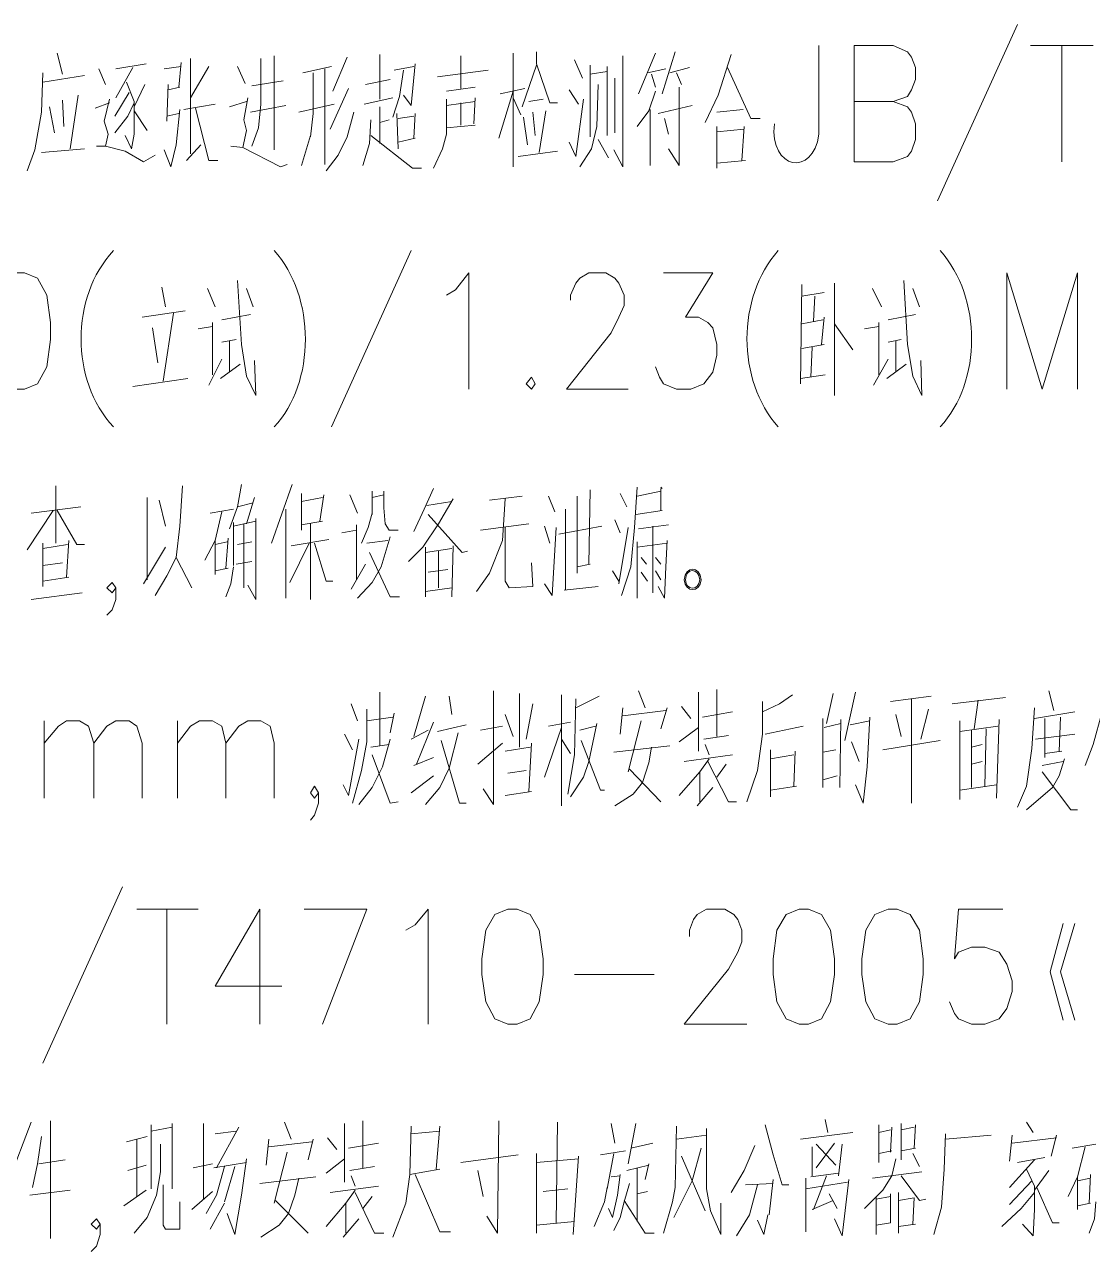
# Model space of a CAD drawing. Header units: millimetres. Extents: x 0 to 1648, y 27 to 2331.
# Drawn here: x 964.1 to 1111.2, y 1837.9 to 2006.9 of the extents above; entities that cross this region are included whole.
import ezdxf

# ---------------------------------------------------------------- set-up
doc = ezdxf.new("R2010")
doc.units = ezdxf.units.MM
doc.layers.add('1', color=7, linetype='Continuous')

msp = doc.modelspace()

# ---------------------------------------------------------------- linework, layer by layer
at = {"layer": '1', "color": 0, "lineweight": 5}
for points in [[(1100.88, 2006.871732), (1089.9, 1982.571732)], [(968.58, 2002.911732), (969.3, 2000.031732)], [(1031.4, 2002.911732), (1031.4, 1987.251732)], [(1034.64, 2003.091732), (1034.64, 2001.471732)], [(1051.02, 2002.911732), (1048.68, 1997.331732)], [(1051.92, 1997.331732), (1053.72, 2003.091732)], [(1078.38, 1987.971732), (1078.38, 2003.991732), (1083.78, 2003.991732), (1085.76, 2003.091732), (1086.3, 2002.371732), (1086.84, 2000.931732), (1086.84, 1999.311732), (1086.3, 1997.871732), (1085.76, 1996.971732), (1083.78, 1996.251732), (1078.38, 1996.251732)], [(1102.68, 2003.991732), (1111.32, 2003.991732)], [(1107, 2003.991732), (1107, 1987.971732)], [(976.68, 2000.751732), (980.82, 2001.471732)], [(985.32, 1998.231732), (985.68, 2001.651732)], [(986.94, 2002.191732), (986.94, 1989.051732)], [(996.66, 2002.191732), (996.66, 1995.891732), (996.3, 1992.651732), (995.4, 1990.131732)], [(998.46, 1989.591732), (998.46, 2002.551732)], [(1008.54, 2002.371732), (1006.56, 1997.691732)], [(1013.04, 2002.731732), (1013.04, 1996.611732)], [(1017.9, 2001.471732), (1017.36, 1995.711732), (1016.28, 1997.151732)], [(1024.2, 2002.551732), (1024.2, 1998.051732)], [(1034.64, 2001.291732), (1032.66, 1995.531732)], [(1034.64, 2001.471732), (1036.44, 1996.071732), (1037.52, 1996.071732)], [(1039.86, 2002.011732), (1040.94, 1999.491732)], [(1042.02, 1991.391732), (1042.02, 2001.291732)], [(1046.52, 2002.551732), (1046.52, 1987.251732), (1045.26, 1989.591732)], [(1061.46, 2002.731732), (1059.66, 1997.151732)], [(966.6, 2000.211732), (966.42, 1994.811732), (965.52, 1989.591732), (964.44, 1986.711732)], [(966.6, 1998.951732), (972.36, 1999.851732)], [(974.34, 2000.751732), (975.24, 1998.591732)], [(979.02, 2000.931732), (976.68, 1996.791732)], [(985.68, 2001.111732), (983.34, 2000.751732)], [(989.46, 2001.111732), (986.94, 1996.791732)], [(993.42, 2001.111732), (994.5, 1998.771732)], [(1002.42, 2000.211732), (1006.38, 2001.111732)], [(1003.86, 2000.211732), (1003.86, 1994.451732)], [(1005.48, 2000.751732), (1005.48, 1987.611732)], [(1016.28, 2000.571732), (1015.74, 1996.971732), (1014.84, 1994.091732)], [(1015.02, 2000.571732), (1017.72, 2001.111732)], [(1020.96, 1999.671732), (1027.98, 2000.571732)], [(1042.02, 2000.031732), (1044.36, 2000.391732)], [(1044.36, 2001.111732), (1044.36, 1991.571732)], [(1049.94, 2000.211732), (1052.46, 2000.751732)], [(1050.48, 2000.031732), (1051.02, 1998.231732)], [(1053, 2000.211732), (1055.7, 2000.931732)], [(1053.9, 2000.211732), (1054.62, 1998.591732)], [(1060.92, 2000.931732), (1064.16, 1993.911732)], [(978.12, 1998.951732), (979.2, 1996.251732), (979.2, 1991.751732), (978.84, 1989.771732), (977.94, 1991.571732)], [(980.64, 1998.591732), (979.2, 1995.531732)], [(983.88, 1998.591732), (983.7, 1993.551732)], [(983.88, 1997.871732), (985.5, 1998.231732)], [(995.4, 1998.411732), (999.72, 1999.131732)], [(1008.72, 1998.051732), (1006.2, 1992.471732)], [(1011.06, 1998.591732), (1014.48, 1999.311732)], [(1022.22, 1997.691732), (1026.18, 1998.231732)], [(1024.2, 1998.591732), (1024.2, 1998.051732)], [(1029.6, 1997.331732), (1033.02, 1998.051732)], [(1039.14, 1997.871732), (1040.4, 1995.891732)], [(1043.1, 1998.591732), (1042.92, 1992.831732)], [(1045.44, 1991.931732), (1045.44, 1999.491732)], [(1054.26, 1998.231732), (1054.26, 1987.431732), (1052.82, 1989.771732)], [(969.3, 1996.431732), (969.48, 1992.831732)], [(970.38, 1989.771732), (971.46, 1997.151732)], [(975.78, 1996.611732), (975.06, 1993.551732), (975.6, 1991.751732), (975.24, 1990.131732)], [(978.48, 1997.511732), (976.5, 1994.271732)], [(992.34, 1995.531732), (994.68, 1996.251732)], [(994.86, 1996.791732), (994.32, 1993.731732), (994.68, 1992.291732), (994.14, 1989.951732), (992.52, 1990.131732)], [(1014.84, 1996.791732), (1010.88, 1995.891732)], [(1022.22, 1996.611732), (1022.22, 1991.751732), (1021.68, 1989.771732), (1020.42, 1987.071732)], [(1022.22, 1995.711732), (1026.18, 1996.251732)], [(1026.18, 1996.791732), (1026, 1993.191732)], [(1031.4, 1997.691732), (1029.42, 1991.211732)], [(1031.4, 1996.791732), (1032.48, 1994.451732)], [(1033.56, 1996.251732), (1035.54, 1996.611732)], [(1041.12, 1996.611732), (1040.04, 1988.691732), (1039.14, 1990.671732)], [(1051.02, 1997.691732), (1050.12, 1994.991732), (1048.5, 1992.831732)], [(1059.66, 1997.151732), (1057.86, 1993.371732)], [(1083.78, 1996.251732), (1085.76, 1995.531732), (1086.3, 1994.811732), (1086.84, 1993.191732), (1086.84, 1991.031732), (1086.3, 1989.411732), (1085.76, 1988.691732), (1083.78, 1987.971732), (1078.38, 1987.971732)], [(967.5, 1995.531732), (968.22, 1991.931732)], [(973.8, 1995.351732), (975.78, 1996.071732)], [(979.2, 1996.071732), (978.3, 1994.271732), (976.5, 1991.931732)], [(979.2, 1994.991732), (981, 1992.291732)], [(985.5, 1995.171732), (984.96, 1990.311732), (984.24, 1987.251732), (983.34, 1989.591732)], [(983.7, 1994.271732), (985.32, 1994.631732)], [(986.04, 1995.171732), (990.36, 1995.891732)], [(987.66, 1995.351732), (989.46, 1988.151732), (990.72, 1988.151732)], [(995.22, 1994.811732), (1000.08, 1995.711732)], [(1001.88, 1994.811732), (1006.74, 1995.891732)], [(1003.5, 1991.391732), (1003.86, 1994.631732)], [(1009.44, 1994.811732), (1008.54, 1991.391732), (1007.28, 1988.871732), (1005.66, 1986.711732)], [(1013.04, 1995.531732), (1013.04, 1990.491732)], [(1015.38, 1994.631732), (1015.56, 1989.771732)], [(1017.72, 1991.211732), (1017.9, 1994.631732)], [(1024.2, 1996.071732), (1024.2, 1993.011732)], [(1034.1, 1994.811732), (1034.46, 1991.571732)], [(1035.9, 1994.991732), (1035, 1989.231732)], [(1050.3, 1995.171732), (1050.3, 1987.431732)], [(1051.38, 1994.631732), (1056.06, 1995.711732)], [(1059.48, 1994.811732), (1063.08, 1995.171732)], [(1011.78, 1993.731732), (1011.6, 1990.491732), (1010.7, 1987.431732)], [(1013.04, 1993.371732), (1014.3, 1993.731732)], [(1017.72, 1994.271732), (1015.56, 1993.911732)], [(1026.18, 1993.011732), (1022.22, 1992.651732)], [(1032.84, 1994.091732), (1033.38, 1990.311732)], [(1040.58, 1987.251732), (1042.2, 1989.771732), (1042.92, 1992.831732)], [(1052.28, 1993.911732), (1052.82, 1991.751732)], [(1059.48, 1992.831732), (1059.48, 1987.071732)], [(1063.26, 1992.831732), (1062.9, 1988.151732)], [(1064.16, 1993.911732), (1065.42, 1993.911732)], [(1003.5, 1991.571732), (1002.24, 1987.431732)], [(1011.78, 1991.571732), (1017.54, 1987.071732), (1018.8, 1987.071732)], [(1015.56, 1990.671732), (1017.9, 1991.211732)], [(1059.48, 1992.111732), (1063.26, 1992.471732)], [(966.42, 1989.231732), (972.36, 1989.771732)], [(973.98, 1990.131732), (975.24, 1990.131732), (977.94, 1989.411732), (980.46, 1987.971732), (982.08, 1988.871732)], [(986.4, 1988.151732), (988.38, 1990.311732)], [(994.14, 1989.951732), (999.36, 1987.251732)], [(1032.12, 1988.691732), (1037.52, 1989.411732)], [(1044.54, 1988.511732), (1043.1, 1991.031732)], [(1059.48, 1987.791732), (1063.44, 1988.151732)], [(1059.48, 1988.151732), (1059.48, 1987.791732)], [(999.36, 1987.251732), (1000.26, 1987.611732)], [(1017.36, 1975.731732), (1006.38, 1951.431732)], [(962.82, 1972.671732), (961.02, 1971.951732), (959.76, 1969.611732), (959.22, 1965.831732), (959.22, 1963.491732), (959.76, 1959.711732), (961.02, 1957.371732), (962.82, 1956.651732), (964.08, 1956.651732), (965.88, 1957.371732), (967.14, 1959.711732), (967.68, 1963.491732), (967.68, 1965.831732), (967.14, 1969.611732), (965.88, 1971.951732), (964.08, 1972.671732), (962.82, 1972.671732)], [(1022.22, 1969.611732), (1023.48, 1970.331732), (1025.28, 1972.671732), (1025.28, 1956.651732)], [(1039.32, 1968.891732), (1039.32, 1969.611732), (1040.04, 1971.231732), (1040.58, 1971.951732), (1041.84, 1972.671732), (1044.18, 1972.671732), (1045.44, 1971.951732), (1045.98, 1971.231732), (1046.7, 1969.611732), (1046.7, 1968.171732), (1045.98, 1966.551732), (1044.9, 1964.391732), (1038.78, 1956.651732), (1047.24, 1956.651732)], [(1052.1, 1972.671732), (1058.94, 1972.671732), (1055.16, 1966.551732), (1056.96, 1966.551732), (1058.22, 1965.831732), (1058.94, 1965.111732), (1059.48, 1962.771732), (1059.48, 1961.331732), (1058.94, 1958.991732), (1057.68, 1957.371732), (1055.88, 1956.651732), (1053.9, 1956.651732), (1052.1, 1957.371732), (1051.56, 1958.271732), (1051.02, 1959.711732)], [(1099.44, 1956.651732), (1099.44, 1972.671732), (1104.3, 1956.651732), (1109.16, 1972.671732), (1109.16, 1956.651732)], [(993.42, 1971.591732), (993.96, 1962.771732), (994.68, 1958.451732), (995.94, 1955.751732), (995.76, 1960.611732)], [(1071.18, 1971.051732), (1071, 1957.371732)], [(1075.68, 1971.231732), (1075.68, 1955.751732)], [(1085.22, 1971.591732), (1085.76, 1962.771732), (1086.48, 1958.451732), (1087.74, 1955.751732), (1087.56, 1960.611732)], [(982.98, 1970.691732), (983.52, 1967.991732)], [(989.28, 1970.511732), (990.36, 1967.991732)], [(994.68, 1970.511732), (995.58, 1967.991732)], [(1071.18, 1969.431732), (1074.24, 1969.971732)], [(1072.98, 1969.431732), (1072.8, 1966.011732)], [(1080.9, 1970.511732), (1082.16, 1967.991732)], [(1086.48, 1970.511732), (1087.38, 1967.991732)], [(980.28, 1966.551732), (986.22, 1967.451732)], [(984.6, 1967.091732), (983.16, 1957.731732)], [(990, 1958.631732), (990, 1965.831732)], [(991.26, 1966.191732), (995.22, 1966.911732)], [(1071.18, 1965.651732), (1074.06, 1966.191732)], [(1074.24, 1966.551732), (1073.88, 1962.771732)], [(1081.8, 1958.631732), (1081.8, 1965.831732)], [(1083.06, 1966.191732), (1086.84, 1966.911732)], [(981.72, 1965.111732), (982.44, 1960.251732)], [(990, 1965.291732), (988.02, 1964.931732)], [(1075.68, 1965.651732), (1078.2, 1962.051732)], [(1081.8, 1965.291732), (1079.82, 1964.931732)], [(991.26, 1963.131732), (993.24, 1963.491732)], [(992.34, 1963.311732), (992.34, 1958.991732)], [(1074.24, 1962.771732), (1071.18, 1962.231732)], [(1072.62, 1962.411732), (1072.44, 1958.271732)], [(1083.06, 1963.131732), (1084.86, 1963.491732)], [(1084.14, 1963.311732), (1084.14, 1958.991732)], [(991.26, 1960.791732), (989.46, 1957.191732)], [(1083.06, 1960.791732), (1081.08, 1957.191732)], [(991.08, 1958.091732), (993.78, 1960.071732)], [(1082.88, 1958.091732), (1085.58, 1960.071732)], [(979.02, 1957.011732), (986.58, 1958.091732)], [(1033.92, 1958.271732), (1033.2, 1957.371732), (1033.92, 1956.651732), (1034.46, 1957.371732), (1033.92, 1958.271732)], [(1071, 1958.091732), (1074.42, 1958.631732)], [(968.4, 1943.331732), (968.4, 1935.411732)], [(985.86, 1943.331732), (985.5, 1937.751732), (984.96, 1933.431732), (987.12, 1929.291732)], [(993.96, 1943.511732), (993.42, 1940.451732), (992.34, 1937.391732)], [(1000.98, 1943.511732), (998.1, 1935.411732)], [(1002.24, 1942.251732), (1002.24, 1937.211732)], [(1005.3, 1942.071732), (1004.76, 1938.471732)], [(1008.9, 1942.071732), (1009.98, 1939.551732)], [(1011.96, 1942.611732), (1011.96, 1939.371732)], [(1011.96, 1941.711732), (1013.58, 1942.071732)], [(1013.58, 1942.611732), (1013.58, 1940.271732), (1013.76, 1938.111732), (1014.3, 1937.211732), (1015.56, 1937.211732)], [(1020.42, 1942.971732), (1019.16, 1940.091732)], [(1042.02, 1942.791732), (1041.84, 1932.531732)], [(1046.16, 1942.251732), (1047.06, 1940.451732)], [(1046.34, 1928.211732), (1047.6, 1932.171732), (1048.14, 1937.571732), (1048.5, 1943.151732)], [(1048.5, 1941.891732), (1051.74, 1942.611732)], [(1051.74, 1943.151732), (1051.92, 1942.971732)], [(1051.74, 1942.971732), (1051.74, 1939.911732)], [(964.98, 1939.551732), (971.82, 1940.451732)], [(981, 1941.711732), (981, 1930.371732)], [(982.62, 1941.351732), (983.52, 1937.751732)], [(993.42, 1940.451732), (995.58, 1940.991732)], [(995.76, 1941.711732), (994.68, 1938.111732)], [(1002.24, 1941.171732), (1005.12, 1941.711732)], [(1023.12, 1941.531732), (1021.14, 1938.111732), (1018.98, 1934.871732), (1017, 1932.891732)], [(1019.52, 1940.631732), (1022.94, 1941.171732)], [(1028.16, 1941.351732), (1032.66, 1941.891732)], [(1029.96, 1935.771732), (1030.32, 1941.531732)], [(1036.26, 1941.891732), (1037.16, 1939.731732)], [(1040.22, 1941.891732), (1040.22, 1931.271732)], [(968.04, 1939.911732), (964.44, 1934.511732)], [(968.58, 1939.911732), (971.28, 1935.231732), (972.36, 1935.231732)], [(992.88, 1940.091732), (989.64, 1939.551732)], [(991.26, 1939.731732), (990.36, 1935.771732)], [(995.94, 1938.831732), (995.94, 1927.671732), (994.86, 1929.651732)], [(1000.08, 1940.091732), (1000.08, 1927.851732)], [(1011.96, 1939.551732), (1011.42, 1937.571732), (1010.52, 1935.411732)], [(1019.16, 1940.091732), (1017.72, 1937.031732)], [(1019.7, 1939.371732), (1024.38, 1934.151732), (1025.1, 1934.331732)], [(1038.6, 1940.091732), (1038.6, 1928.931732)], [(1051.92, 1939.911732), (1048.32, 1939.371732)], [(992.88, 1937.751732), (995.94, 1938.471732)], [(992.88, 1938.291732), (992.88, 1932.351732)], [(994.32, 1938.111732), (994.32, 1929.291732)], [(1002.24, 1937.931732), (1005.12, 1938.471732)], [(1003.5, 1938.111732), (1003.5, 1927.671732)], [(1009.8, 1937.211732), (1007.82, 1936.851732)], [(1009.8, 1930.371732), (1009.8, 1937.931732)], [(1026.9, 1937.211732), (1033.56, 1938.111732)], [(1030.32, 1930.191732), (1030.32, 1937.571732)], [(1035.72, 1937.751732), (1036.44, 1935.411732)], [(1035.72, 1929.831732), (1036.8, 1928.211732), (1037.34, 1937.571732)], [(1037.7, 1936.671732), (1043.64, 1937.751732)], [(1045.44, 1938.651732), (1046.16, 1936.851732)], [(1047.24, 1937.571732), (1045.98, 1929.831732)], [(1048.68, 1937.391732), (1052.82, 1937.931732)], [(1050.66, 1937.751732), (1050.66, 1928.571732)], [(966.6, 1935.411732), (966.6, 1929.471732)], [(970.2, 1935.771732), (969.84, 1930.731732)], [(990.36, 1935.771732), (988.92, 1933.071732)], [(990.36, 1935.771732), (990.36, 1931.091732)], [(990.36, 1935.231732), (991.98, 1935.591732)], [(992.16, 1936.131732), (991.8, 1931.991732)], [(995.4, 1935.591732), (993.42, 1935.231732)], [(1000.62, 1930.011732), (1003.32, 1935.411732)], [(1006.02, 1935.951732), (1000.8, 1935.051732)], [(1004.04, 1935.411732), (1005.66, 1930.191732), (1006.56, 1930.191732)], [(1011.24, 1935.411732), (1014.12, 1935.771732)], [(1014.48, 1936.311732), (1013.22, 1932.171732)], [(1029.96, 1935.771732), (1028.16, 1931.271732)], [(1048.5, 1935.591732), (1048.5, 1927.851732)], [(1048.5, 1934.871732), (1052.64, 1935.411732)], [(1052.64, 1935.771732), (1052.46, 1932.171732), (1052.28, 1927.851732), (1051.38, 1929.471732)], [(966.6, 1934.691732), (970.02, 1935.231732)], [(980.46, 1929.831732), (983.52, 1934.871732)], [(1011.6, 1934.151732), (1014.48, 1928.031732), (1015.74, 1928.031732)], [(1019.34, 1934.871732), (1019.34, 1928.031732)], [(1019.34, 1934.151732), (1022.94, 1934.691732)], [(1021.14, 1934.331732), (1021.14, 1929.291732)], [(1023.12, 1935.051732), (1022.94, 1928.031732)], [(966.6, 1932.351732), (969.3, 1932.711732)], [(984.96, 1933.431732), (983.7, 1930.911732), (982.08, 1928.211732)], [(992.16, 1931.991732), (990.36, 1931.631732)], [(992.88, 1932.171732), (992.52, 1929.831732), (991.8, 1928.031732)], [(993.24, 1932.531732), (995.4, 1932.891732)], [(1011.06, 1932.531732), (1009.08, 1929.111732)], [(1009.98, 1927.851732), (1011.96, 1930.011732), (1013.22, 1932.171732)], [(1030.32, 1930.191732), (1030.86, 1929.291732), (1034.1, 1929.471732), (1033.92, 1932.711732)], [(1042.02, 1932.531732), (1040.22, 1932.171732)], [(1049.76, 1932.531732), (1049.04, 1933.431732)], [(1051.02, 1933.431732), (1051.74, 1932.531732)], [(970.2, 1930.731732), (966.6, 1930.191732)], [(1019.7, 1931.451732), (1022.4, 1931.811732)], [(1028.16, 1931.271732), (1026.36, 1928.751732)], [(1045.98, 1930.191732), (1045.08, 1931.631732)], [(1049.94, 1930.191732), (1049.04, 1931.451732)], [(1051.74, 1930.371732), (1051.02, 1931.631732)], [(964.98, 1927.671732), (972, 1928.571732)], [(976.68, 1929.291732), (976.14, 1928.571732), (975.42, 1929.291732), (976.14, 1930.011732), (976.68, 1929.291732), (976.68, 1927.671732), (976.14, 1926.231732), (975.42, 1925.511732)], [(1022.94, 1929.291732), (1019.34, 1928.751732)], [(1038.42, 1928.931732), (1043.1, 1929.471732)], [(1028.7, 1915.071732), (1028.7, 1899.411732), (1027.26, 1901.571732)], [(1048.68, 1915.071732), (1049.58, 1912.731732)], [(1059.48, 1915.251732), (1059.48, 1908.771732)], [(1105.2, 1915.071732), (1105.92, 1912.371732)], [(1013.04, 1907.511732), (1013.04, 1914.891732)], [(1019.34, 1914.351732), (1017.72, 1908.771732)], [(1022.58, 1914.351732), (1022.94, 1911.831732)], [(1032.3, 1914.711732), (1032.3, 1907.331732)], [(1038.06, 1914.531732), (1038.06, 1899.231732)], [(1040.04, 1913.991732), (1039.86, 1906.251732), (1038.96, 1900.851732)], [(1040.04, 1912.731732), (1043.28, 1914.351732)], [(1056.96, 1914.891732), (1056.96, 1906.791732)], [(1065.78, 1913.631732), (1065.78, 1909.131732), (1065.06, 1904.091732), (1063.62, 1899.771732)], [(1069.92, 1914.531732), (1068.12, 1913.271732), (1065.78, 1912.191732)], [(1075.5, 1914.711732), (1074.6, 1910.571732)], [(1078.56, 1914.891732), (1077.12, 1908.231732)], [(1083.42, 1913.631732), (1089, 1914.351732)], [(1086.3, 1913.991732), (1086.3, 1899.591732)], [(1099.26, 1914.171732), (1091.88, 1913.271732)], [(1094.94, 1909.851732), (1095.48, 1913.811732)], [(1009.08, 1913.271732), (1009.98, 1910.931732)], [(1011.24, 1908.051732), (1011.24, 1912.551732)], [(1015.02, 1912.011732), (1014.48, 1909.311732)], [(1030.32, 1911.831732), (1031.4, 1908.771732)], [(1033.2, 1908.411732), (1034.1, 1913.271732)], [(1046.52, 1912.731732), (1046.16, 1909.131732)], [(1046.52, 1911.651732), (1052.46, 1912.371732)], [(1052.64, 1912.731732), (1051.74, 1909.851732)], [(1054.62, 1912.911732), (1055.88, 1911.291732)], [(1057.5, 1911.471732), (1061.64, 1912.191732)], [(1084.14, 1911.831732), (1084.86, 1908.771732)], [(1087.56, 1908.411732), (1088.64, 1912.551732)], [(1103.22, 1912.731732), (1102.86, 1907.151732), (1102.14, 1901.931732), (1100.88, 1899.051732)], [(1103.22, 1911.291732), (1108.8, 1912.191732)], [(1112.58, 1912.191732), (1111.32, 1907.691732), (1110.24, 1904.811732)], [(966.78, 1910.931732), (966.78, 1900.311732)], [(966.78, 1907.871732), (968.76, 1910.211732), (969.84, 1910.931732), (971.64, 1910.931732), (972.9, 1910.211732), (973.62, 1907.871732), (973.62, 1900.311732)], [(973.62, 1907.871732), (975.42, 1910.211732), (976.68, 1910.931732), (978.48, 1910.931732), (979.56, 1910.211732), (980.28, 1907.871732), (980.28, 1900.311732)], [(985.14, 1910.931732), (985.14, 1900.311732)], [(985.14, 1907.871732), (986.94, 1910.211732), (988.2, 1910.931732), (990, 1910.931732), (991.26, 1910.211732), (991.8, 1907.871732), (991.8, 1900.311732)], [(991.8, 1907.871732), (993.6, 1910.211732), (994.86, 1910.931732), (996.66, 1910.931732), (997.92, 1910.211732), (998.46, 1907.871732), (998.46, 1900.311732)], [(1011.24, 1910.931732), (1014.84, 1911.471732)], [(1020.42, 1910.751732), (1018.08, 1904.991732)], [(1020.96, 1909.491732), (1024.92, 1910.391732)], [(1026.9, 1909.671732), (1029.96, 1910.211732)], [(1038.06, 1910.031732), (1035.72, 1903.191732)], [(1039.32, 1910.751732), (1036.26, 1910.211732)], [(1042.92, 1910.571732), (1041.84, 1905.351732), (1041.12, 1903.191732), (1039.32, 1900.491732)], [(1040.58, 1909.671732), (1042.74, 1910.211732)], [(1049.04, 1910.931732), (1047.24, 1903.911732)], [(1054.26, 1908.051732), (1056.96, 1910.031732)], [(1066.14, 1909.131732), (1071.36, 1910.211732)], [(1074.06, 1911.291732), (1074.06, 1901.751732)], [(1076.58, 1910.571732), (1074.24, 1910.031732)], [(1076.4, 1901.751732), (1076.58, 1911.111732)], [(1077.84, 1910.391732), (1080.54, 1910.931732)], [(1079.64, 1899.591732), (1080.18, 1904.631732), (1080.54, 1911.471732)], [(1092.96, 1910.931732), (1092.96, 1900.131732)], [(1098.18, 1910.211732), (1092.96, 1909.491732)], [(1098, 1900.311732), (1098.36, 1911.111732)], [(1104.66, 1911.291732), (1104.66, 1905.891732)], [(1106.64, 1906.791732), (1106.82, 1911.471732)], [(1010.16, 1908.411732), (1008.72, 1900.671732), (1008, 1902.111732)], [(1008.18, 1909.131732), (1009.26, 1906.971732)], [(1014.48, 1908.411732), (1013.4, 1904.631732), (1011.96, 1901.751732), (1010.16, 1899.411732)], [(1017.36, 1908.411732), (1019.7, 1909.671732)], [(1023.84, 1909.311732), (1022.58, 1904.451732), (1021.32, 1901.751732), (1019.34, 1899.411732)], [(1038.06, 1908.411732), (1039.32, 1906.431732)], [(1057.68, 1908.411732), (1061.1, 1908.951732)], [(1094.58, 1909.671732), (1094.58, 1901.751732)], [(1096.56, 1909.851732), (1096.38, 1901.931732)], [(1103.4, 1908.411732), (1108.8, 1909.131732)], [(1011.24, 1908.051732), (1010.52, 1904.091732), (1009.26, 1899.591732)], [(1011.78, 1907.331732), (1014.3, 1907.691732)], [(1021.5, 1908.231732), (1024.02, 1899.591732), (1024.92, 1899.591732)], [(1026.54, 1904.991732), (1029.96, 1907.871732)], [(1030.32, 1906.791732), (1033.74, 1907.331732)], [(1033.92, 1907.871732), (1033.56, 1901.211732)], [(1040.76, 1908.231732), (1043.46, 1901.391732), (1044, 1901.391732)], [(1053, 1907.511732), (1045.26, 1906.611732)], [(1050.48, 1907.331732), (1050.12, 1905.171732), (1049.22, 1902.471732)], [(1057.86, 1907.691732), (1058.4, 1906.251732)], [(1066.86, 1906.971732), (1066.86, 1900.491732)], [(1070.28, 1906.791732), (1070.1, 1901.931732)], [(1074.06, 1906.611732), (1075.86, 1906.971732)], [(1078.02, 1908.051732), (1079.1, 1905.351732)], [(1090.26, 1908.231732), (1082.34, 1906.971732)], [(1096.02, 1907.691732), (1094.58, 1907.331732)], [(1104.66, 1906.431732), (1107, 1906.791732)], [(1011.96, 1906.251732), (1014.48, 1899.591732), (1015.56, 1899.771732)], [(1017.72, 1904.811732), (1020.42, 1905.891732)], [(1058.4, 1905.711732), (1057.14, 1903.911732), (1054.26, 1900.671732)], [(1054.98, 1905.351732), (1061.64, 1906.251732)], [(1058.22, 1905.351732), (1061.1, 1899.771732), (1062.18, 1899.771732)], [(1060.74, 1904.991732), (1059.48, 1903.191732)], [(1066.86, 1905.711732), (1070.1, 1906.251732)], [(1094.58, 1904.991732), (1096.02, 1905.351732)], [(1102.14, 1898.691732), (1105.74, 1901.751732), (1106.64, 1903.371732), (1107.36, 1905.711732)], [(1104.3, 1904.811732), (1107.18, 1905.351732)], [(1017.36, 1901.031732), (1020.42, 1903.371732)], [(1033.2, 1904.091732), (1030.68, 1903.731732)], [(1047.42, 1904.271732), (1051.74, 1899.771732)], [(1057.14, 1903.911732), (1057.14, 1899.771732)], [(1074.06, 1902.831732), (1076.04, 1903.371732)], [(1104.3, 1903.911732), (1108.26, 1898.691732), (1109.16, 1898.691732)], [(1004.58, 1901.031732), (1004.04, 1900.311732), (1003.5, 1901.031732), (1004.04, 1901.931732), (1004.58, 1901.031732), (1004.58, 1899.591732), (1004.04, 1897.971732), (1003.5, 1897.251732)], [(1049.22, 1902.471732), (1047.96, 1900.851732), (1045.44, 1899.231732)], [(1056.78, 1899.231732), (1058.94, 1901.751732)], [(1066.86, 1901.391732), (1070.46, 1901.931732)], [(1079.64, 1899.591732), (1078.56, 1902.111732)], [(1092.96, 1901.391732), (1098, 1902.111732)], [(1033.92, 1901.211732), (1030.32, 1900.671732)], [(977.58, 1888.071732), (966.6, 1863.771732)], [(979.56, 1885.011732), (988.02, 1885.011732)], [(983.7, 1885.011732), (983.7, 1869.171732)], [(996.48, 1885.011732), (990.36, 1874.391732), (999.54, 1874.391732)], [(996.48, 1885.011732), (996.48, 1869.171732)], [(1005.12, 1869.171732), (1011.24, 1885.011732), (1002.6, 1885.011732)], [(1016.64, 1882.131732), (1017.9, 1882.851732), (1019.7, 1885.011732), (1019.7, 1869.171732)], [(1030.68, 1885.011732), (1028.88, 1884.291732), (1027.62, 1882.131732), (1027.08, 1878.171732), (1027.08, 1876.011732), (1027.62, 1872.231732), (1028.88, 1869.891732), (1030.68, 1869.171732), (1031.94, 1869.171732), (1033.74, 1869.891732), (1035, 1872.231732), (1035.54, 1876.011732), (1035.54, 1878.171732), (1035, 1882.131732), (1033.74, 1884.291732), (1031.94, 1885.011732), (1030.68, 1885.011732)], [(1055.7, 1881.231732), (1055.7, 1882.131732), (1056.24, 1883.571732), (1056.78, 1884.291732), (1058.04, 1885.011732), (1060.56, 1885.011732), (1061.82, 1884.291732), (1062.36, 1883.571732), (1062.9, 1882.131732), (1062.9, 1880.511732), (1062.36, 1879.071732), (1061.1, 1876.731732), (1054.98, 1869.171732), (1063.62, 1869.171732)], [(1070.82, 1885.011732), (1069.02, 1884.291732), (1067.76, 1882.131732), (1067.22, 1878.171732), (1067.22, 1876.011732), (1067.76, 1872.231732), (1069.02, 1869.891732), (1070.82, 1869.171732), (1072.08, 1869.171732), (1073.88, 1869.891732), (1075.14, 1872.231732), (1075.68, 1876.011732), (1075.68, 1878.171732), (1075.14, 1882.131732), (1073.88, 1884.291732), (1072.08, 1885.011732), (1070.82, 1885.011732)], [(1083.06, 1885.011732), (1081.26, 1884.291732), (1080, 1882.131732), (1079.46, 1878.171732), (1079.46, 1876.011732), (1080, 1872.231732), (1081.26, 1869.891732), (1083.06, 1869.171732), (1084.32, 1869.171732), (1086.12, 1869.891732), (1087.38, 1872.231732), (1087.92, 1876.011732), (1087.92, 1878.171732), (1087.38, 1882.131732), (1086.12, 1884.291732), (1084.32, 1885.011732), (1083.06, 1885.011732)], [(1098.9, 1885.011732), (1092.78, 1885.011732), (1092.24, 1878.171732), (1092.78, 1879.071732), (1094.58, 1879.791732), (1096.38, 1879.791732), (1098.36, 1879.071732), (1099.44, 1877.451732), (1100.16, 1875.111732), (1100.16, 1873.671732), (1099.44, 1871.331732), (1098.36, 1869.891732), (1096.38, 1869.171732), (1094.58, 1869.171732), (1092.78, 1869.891732), (1092.24, 1870.611732), (1091.52, 1872.231732)], [(1107.18, 1869.711732), (1105.38, 1876.371732), (1107.18, 1883.031732)], [(1108.8, 1869.711732), (1106.82, 1876.371732), (1108.8, 1883.031732)], [(1039.86, 1876.011732), (1050.84, 1876.011732)], [(967.68, 1855.851732), (967.68, 1839.651732)], [(1010.7, 1855.851732), (1010.7, 1849.371732)], [(1029.42, 1855.851732), (1029.24, 1840.371732), (1027.8, 1842.711732)], [(1074.42, 1856.031732), (1074.78, 1854.231732)], [(964.98, 1855.671732), (961.92, 1847.571732)], [(981.54, 1855.311732), (981.54, 1846.491732)], [(984.42, 1854.951732), (981.54, 1854.411732)], [(984.42, 1846.491732), (984.42, 1855.491732)], [(988.74, 1855.491732), (988.74, 1845.051732)], [(990.36, 1854.051732), (993.24, 1854.411732)], [(993.6, 1854.951732), (990.54, 1849.371732)], [(999.9, 1855.671732), (1000.8, 1853.331732)], [(1008.18, 1855.491732), (1008.18, 1847.391732)], [(1017.36, 1855.131732), (1017.18, 1848.471732), (1016.64, 1844.511732), (1014.84, 1839.831732)], [(1021.32, 1854.411732), (1017.36, 1854.051732)], [(1020.78, 1849.191732), (1021.32, 1855.131732)], [(1037.52, 1855.671732), (1037.34, 1841.811732)], [(1044.9, 1855.491732), (1045.44, 1852.791732)], [(1048.32, 1855.491732), (1047.24, 1849.911732)], [(1053.9, 1855.131732), (1053.72, 1846.671732), (1053.36, 1844.691732), (1052.1, 1840.371732)], [(1058.04, 1854.771732), (1058.04, 1846.491732), (1058.58, 1843.431732), (1060.02, 1840.191732), (1060.02, 1844.511732)], [(1066.14, 1855.311732), (1067.22, 1851.171732)], [(1071, 1853.331732), (1078.2, 1854.231732)], [(1081.8, 1855.311732), (1081.8, 1850.091732)], [(1081.8, 1854.231732), (1083.42, 1854.591732)], [(1083.6, 1854.951732), (1083.42, 1851.531732)], [(1084.86, 1850.451732), (1084.86, 1855.491732)], [(1084.86, 1854.591732), (1086.66, 1854.951732)], [(1086.84, 1855.311732), (1086.66, 1852.071732)], [(1102.14, 1855.671732), (1103.04, 1854.231732)], [(966.42, 1853.691732), (965.88, 1849.911732), (965.16, 1846.671732)], [(978.12, 1852.971732), (981, 1853.691732)], [(982.8, 1852.611732), (982.8, 1848.831732), (982.26, 1845.591732), (981, 1842.531732), (979.2, 1840.371732)], [(979.56, 1845.411732), (979.56, 1853.331732)], [(997.74, 1853.331732), (997.38, 1849.731732)], [(997.74, 1852.251732), (1003.68, 1852.971732)], [(1003.86, 1853.331732), (1003.14, 1850.451732)], [(1005.84, 1853.511732), (1007.1, 1851.891732)], [(1008.72, 1852.071732), (1012.86, 1852.791732)], [(1047.6, 1852.071732), (1050.66, 1852.791732)], [(1053.9, 1853.331732), (1058.04, 1853.871732)], [(1075.68, 1852.791732), (1073.16, 1849.371732)], [(1073.16, 1852.611732), (1075.86, 1849.731732)], [(1076.22, 1848.291732), (1076.76, 1852.611732)], [(1090.98, 1854.051732), (1090.8, 1849.191732), (1090.44, 1843.971732), (1089.36, 1840.191732)], [(1090.98, 1853.331732), (1097.28, 1853.871732)], [(1100.16, 1853.871732), (1099.8, 1850.271732)], [(1100.16, 1852.791732), (1106.28, 1853.511732)], [(1106.28, 1853.871732), (1105.56, 1850.991732)], [(1111.68, 1852.611732), (1108.44, 1852.071732)], [(1000.26, 1851.531732), (998.46, 1844.511732)], [(1024.2, 1850.091732), (1032.12, 1851.171732)], [(1034.64, 1851.351732), (1034.64, 1840.371732)], [(1040.4, 1850.991732), (1039.68, 1840.191732)], [(1043.46, 1851.171732), (1046.88, 1851.711732)], [(1045.26, 1851.351732), (1044.36, 1846.491732)], [(1053.54, 1842.531732), (1056.06, 1847.571732), (1057.32, 1852.071732)], [(1054.62, 1850.991732), (1057.86, 1843.431732)], [(1064.7, 1852.431732), (1063.26, 1849.011732), (1061.46, 1845.951732)], [(1067.22, 1851.171732), (1068.48, 1847.031732), (1069.38, 1847.031732)], [(1072.62, 1852.251732), (1072.62, 1848.291732)], [(1083.6, 1851.711732), (1081.8, 1851.351732)], [(1084.86, 1851.711732), (1086.84, 1852.071732)], [(1086.48, 1851.351732), (1087.38, 1849.551732)], [(1100.88, 1850.091732), (1104.66, 1850.811732)], [(1110.24, 1852.251732), (1109.16, 1848.111732)], [(966.06, 1849.911732), (969.66, 1850.451732)], [(978.3, 1849.011732), (980.82, 1849.731732)], [(987.3, 1849.371732), (990, 1849.911732)], [(991.62, 1849.551732), (990.54, 1845.591732), (989.1, 1843.071732)], [(990.18, 1849.371732), (994.68, 1850.091732)], [(993.06, 1849.551732), (991.62, 1844.691732)], [(994.68, 1850.631732), (993.96, 1845.591732), (993.06, 1840.191732), (991.98, 1843.071732)], [(1005.66, 1848.651732), (1008.18, 1850.631732)], [(1008.9, 1849.011732), (1012.32, 1849.551732)], [(1017.18, 1848.471732), (1021.32, 1849.191732)], [(1034.64, 1850.091732), (1040.4, 1850.631732)], [(1047.06, 1849.011732), (1050.12, 1849.731732)], [(1048.5, 1849.371732), (1048.5, 1842.711732)], [(1050.12, 1849.911732), (1049.58, 1847.751732)], [(1084.14, 1850.631732), (1083.6, 1848.291732), (1082.34, 1846.311732), (1079.82, 1843.791732)], [(1103.22, 1850.451732), (1099.8, 1846.671732)], [(1102.14, 1849.191732), (1103.22, 1846.851732)], [(1004.22, 1848.111732), (996.48, 1847.211732)], [(1001.88, 1847.931732), (1001.34, 1845.591732), (1000.44, 1843.071732)], [(1009.08, 1848.291732), (1009.62, 1846.851732)], [(1017.9, 1848.471732), (1021.32, 1840.551732), (1022.76, 1840.551732)], [(1027.26, 1845.411732), (1026.54, 1849.011732)], [(1046.16, 1848.471732), (1045.8, 1845.591732), (1045.08, 1842.531732), (1044.54, 1843.791732)], [(1044.9, 1848.111732), (1046.16, 1848.291732)], [(1067.22, 1847.751732), (1066.68, 1842.891732)], [(1071.72, 1847.931732), (1071.72, 1840.551732)], [(1071.72, 1846.491732), (1077.48, 1847.391732)], [(1072.44, 1848.111732), (1076.22, 1848.651732)], [(1074.6, 1848.291732), (1072.8, 1843.611732)], [(1077.66, 1847.751732), (1076.76, 1840.011732), (1075.68, 1842.351732)], [(1080.9, 1847.931732), (1087.74, 1848.831732)], [(1084.86, 1848.291732), (1087.38, 1844.871732), (1088.28, 1845.051732)], [(1102.86, 1847.571732), (1099.8, 1844.331732)], [(1103.22, 1846.311732), (1105.2, 1849.011732)], [(1109.16, 1848.111732), (1107.9, 1845.411732)], [(1109.16, 1848.111732), (1109.16, 1843.611732)], [(1109.16, 1847.571732), (1110.96, 1847.931732)], [(1110.96, 1848.471732), (1110.78, 1844.511732)], [(964.8, 1845.591732), (970.38, 1846.311732)], [(977.76, 1844.151732), (980.82, 1846.311732)], [(983.16, 1847.031732), (983.16, 1841.451732), (983.52, 1840.911732), (985.5, 1840.911732), (985.5, 1844.691732)], [(987.12, 1843.611732), (990, 1846.131732)], [(1009.62, 1846.311732), (1008.36, 1844.511732), (1005.66, 1841.271732)], [(1006.2, 1845.951732), (1012.86, 1846.851732)], [(1009.62, 1845.951732), (1012.32, 1840.371732), (1013.58, 1840.371732)], [(1035.54, 1846.131732), (1038.96, 1846.491732)], [(1044.36, 1846.671732), (1044, 1844.691732)], [(1047.42, 1847.211732), (1046.7, 1844.691732), (1046.16, 1842.531732), (1045.26, 1840.731732)], [(1048.5, 1845.771732), (1049.94, 1846.131732)], [(1065.06, 1847.031732), (1063.98, 1842.891732), (1062.18, 1840.011732)], [(1063.44, 1847.031732), (1067.22, 1847.211732)], [(1074.96, 1845.771732), (1076.04, 1843.791732)], [(1083.42, 1845.771732), (1083.42, 1841.811732)], [(1084.5, 1840.371732), (1084.5, 1845.951732)], [(1103.22, 1845.951732), (1101.42, 1843.791732), (1098.72, 1841.271732)], [(1103.22, 1846.851732), (1103.22, 1843.611732), (1103.04, 1840.011732), (1101.6, 1841.631732)], [(1103.58, 1846.671732), (1105.74, 1841.811732), (1106.64, 1841.811732)], [(991.62, 1844.511732), (989.64, 1840.911732)], [(998.64, 1844.871732), (1003.14, 1840.371732)], [(1008.36, 1844.511732), (1008.36, 1840.371732)], [(1011.96, 1845.411732), (1010.7, 1843.791732)], [(1044, 1844.691732), (1042.56, 1841.271732)], [(1046.7, 1844.871732), (1049.58, 1840.371732), (1050.84, 1840.371732)], [(1072.62, 1843.611732), (1075.5, 1844.871732)], [(1081.44, 1845.051732), (1083.42, 1845.411732)], [(1081.44, 1845.411732), (1081.44, 1840.191732)], [(1086.48, 1841.631732), (1086.66, 1845.231732), (1084.5, 1844.871732)], [(1110.96, 1844.511732), (1109.16, 1844.151732)], [(1111.68, 1844.691732), (1111.5, 1842.351732), (1110.78, 1840.371732)], [(974.52, 1841.631732), (973.98, 1840.911732), (973.26, 1841.631732), (973.98, 1842.351732), (974.52, 1841.631732), (974.52, 1840.191732), (973.98, 1838.571732), (973.26, 1837.851732)], [(1000.44, 1843.071732), (999.18, 1841.451732), (996.66, 1839.831732)], [(1008, 1839.831732), (1010.16, 1842.351732)], [(1048.5, 1842.711732), (1048.5, 1841.991732)], [(1066.5, 1842.891732), (1065.96, 1840.191732), (1065.06, 1842.171732)], [(1039.86, 1841.991732), (1034.64, 1841.451732)], [(1081.44, 1841.451732), (1083.42, 1841.811732)], [(1084.5, 1841.271732), (1086.84, 1841.631732)]]:
    msp.add_lwpolyline(points, dxfattribs=at)
for points in [[(1073.52, 2003.991732), (1073.52, 2003.991732), (1073.52, 1991.751732), (1073.52, 1991.751732), (1072.8, 1985.811732), (1066.68, 1986.891732), (1067.4, 1993.191732)], [(1057.32, 1930.371732), (1057.14, 1932.351732), (1055.16, 1932.351732), (1054.98, 1930.371732), (1055.16, 1928.571732), (1057.14, 1928.571732), (1057.32, 1930.371732)], [(1055.16, 1930.371732), (1055.16, 1928.931732), (1056.96, 1928.751732), (1057.14, 1930.371732), (1056.96, 1932.171732), (1055.16, 1931.991732), (1055.16, 1930.371732)]]:
    msp.add_open_spline(points, degree=3, knots=[0, 0, 0, 0, 1, 1, 1, 2, 2, 2, 2], dxfattribs=at)
for points in [[(976.32, 1975.731732), (970.38, 1969.251732), (970.38, 1957.911732), (976.32, 1951.431732)], [(998.46, 1975.731732), (1004.22, 1969.431732), (1004.22, 1957.551732), (998.46, 1951.431732)], [(1067.94, 1975.731732), (1062.18, 1969.251732), (1062.18, 1957.911732), (1067.94, 1951.431732)], [(1090.26, 1975.731732), (1096.02, 1969.251732), (1096.02, 1957.731732), (1090.26, 1951.431732)]]:
    msp.add_open_spline(points, degree=3, dxfattribs=at)

doc.saveas('drawing.dxf')
